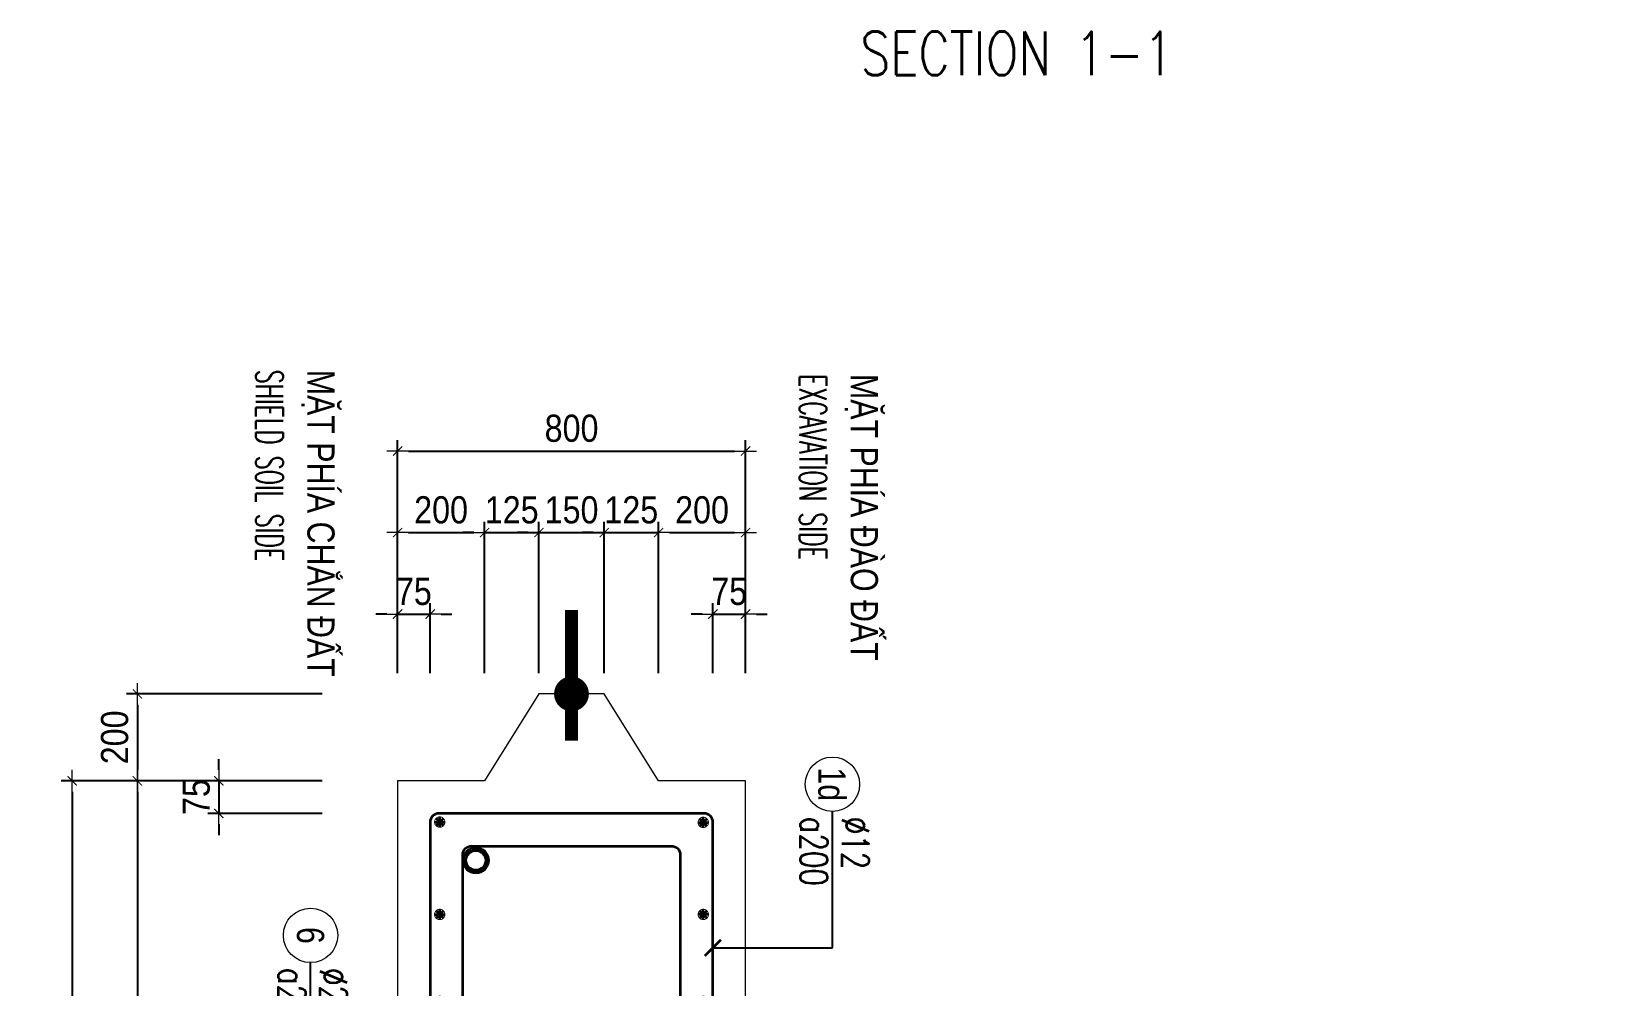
# Model space of a CAD drawing. Header units: millimetres. Extents: x -642477 to 1168880, y -27982 to 330379.
# Drawn here: x 948781 to 959705, y 77833 to 84414 of the extents above; entities that cross this region are included whole.
import ezdxf
from ezdxf.enums import TextEntityAlignment as Align

# ---------------------------------------------------------------- set-up
doc = ezdxf.new("R2010")
doc.units = ezdxf.units.MM
doc.layers.get('0').update_dxf_attribs({"lineweight": 20})
doc.layers.get('Defpoints').update_dxf_attribs({"color": 151, "lineweight": 9})
for name, color, linetype, lineweight in [('NDC_S_DIAPHGRAM WALL', 3, 'Continuous', 20), ('NDC_S_DIM', 1, 'Continuous', 15), ('NDC_S_ENG TITLE', 3, 'Continuous', 20), ('NDC_S_HATCH MATERIAL', 8, 'Continuous', 13), ('NDC_S_LEADER', 1, 'Continuous', 15), ('NDC_S_LEVEL TEXT', 7, 'Continuous', 20), ('NDC_S_REBAR', 4, 'Continuous', 35), ('NDC_S_VN TEXT', 7, 'Continuous', 20)]:
    doc.layers.add(name, color=color, linetype=linetype, lineweight=lineweight)
doc.layers.add('NDC_S_REBAR DES.', color=2, linetype='Continuous')
doc.styles.add('ARIAL', font='arial.ttf', dxfattribs={"width": 0.8})
doc.styles.add('NDC_ARIAL', font='arial.ttf', dxfattribs={"width": 0.85})
doc.styles.add('NDC_DIM', font='', dxfattribs={"width": 0.75})
doc.styles.add('NDC_EN TXT', font='romans.shx', dxfattribs={"width": 0.8})
doc.styles.get('NDC_DIM').set_extended_font_data('Dotum')
doc.dimstyles.new('A1-NDC-1-25 (x3)', dxfattribs={"dimscale": 75, "dimtxt": 2.5, "dimasz": 1, "dimexe": 1, "dimexo": 0, "dimgap": 0.8, "dimtad": 1, "dimdec": 0, "dimlfac": 0.333333, "dimdsep": 46, "dimtxsty": 'NDC_ARIAL', "dimblk": 'DIMMARK', "dimcen": 49999.938995, "dimdle": 1.5, "dimclrd": 1, "dimclre": 1, "dimclrt": 3, "dimadec": 0, "dimazin": 0, "dimtfac": 1, "dimtdec": 0, "dimtix": 1, "dimtmove": 2, "dimatfit": 3, "dimfxl": 1, "dimarcsym": 0})
doc.dimstyles.new('NDC_dim_25', dxfattribs={"dimscale": 25, "dimtxt": 2.2, "dimasz": 1.5, "dimexe": 1.5, "dimexo": 2.5, "dimgap": 1, "dimtad": 1, "dimdec": 0, "dimzin": 0, "dimdsep": 46, "dimtxsty": 'NDC_DIM', "dimblk": 'DIMMARK', "dimcen": 0.09, "dimdle": 1.2, "dimclrd": 1, "dimclre": 1, "dimclrt": 3, "dimadec": 0, "dimazin": 0, "dimtfac": 1, "dimtdec": 0, "dimtix": 1, "dimtofl": 0, "dimtmove": 0, "dimatfit": 3, "dimfxl": 6, "dimfxlon": 1, "dimtolj": 1, "dimtzin": 0, "dimarcsym": 0})

# ---------------------------------------------------------------- blocks, each defined once
blk = doc.blocks.new('DIMMARK')
at = {"layer": 'NDC_S_DIM', "color": 1}
blk.add_line((-1.5, 0), (1, 0), dxfattribs=at)
at = {"layer": 'NDC_S_DIM', "color": 2, "const_width": 0.1}
blk.add_lwpolyline([(-0.424, -0.424), (0.424, 0.424)], dxfattribs=at)
blk = doc.blocks.new('Ong sieu am')
at = {"layer": 'NDC_S_HATCH MATERIAL'}
h = blk.add_hatch(dxfattribs=at)
h.set_pattern_fill('ANSI31', color=256, scale=20)
h.set_pattern_definition([(45, (0, 0), (-1.76776695, 1.76776695), [])])
h.paths.add_polyline_path([(-7119.3, 51158.9, 1), (-7179.3, 51158.9, 1)])
h.paths.add_polyline_path([(-7171.3, 51158.9, -1), (-7127.3, 51158.9, -1)], flags=16)
at = {"layer": 'NDC_S_REBAR DES.'}
for radius in [30, 22]:
    blk.add_circle((-7149.3, 51158.9), radius, dxfattribs=at)
blk = doc.blocks.new('*U367')
blk.add_circle((-2.5, 0), 2.5)
at = {"layer": 'NDC_S_VN TEXT', "color": 3, "style": 'NDC_EN TXT', "width": 0.75}
for tag, p in [('DK1', (0.5, 0.85)), ('KC1', (0.5, -2.97))]:
    blk.add_attdef(tag, p, '', height=2.5, dxfattribs=at)
at = {"layer": 'NDC_S_VN TEXT', "color": 7, "style": 'ARIAL', "width": 0.8}
blk.add_attdef('SH2', text='', height=2.5, dxfattribs=at).set_placement((-2.5, 0), align=Align.MIDDLE)
blk = doc.blocks.new('kata_block_THEP')
at = {"layer": 'NDC_S_REBAR', "color": 0}
for p, q in [((-0.5, 0), (0.5, 0)), ((-0.35, 0.35), (0.35, -0.35)), ((0.35, 0.35), (-0.35, -0.35)), ((0, 0.5), (0, -0.5))]:
    blk.add_line(p, q, dxfattribs=at)
at = {"layer": 'NDC_S_REBAR', "color": 0, "const_width": 0.0833}
blk.add_lwpolyline([(-0.5, 0, 1), (0.5, 0, 1), (-0.5, 0, 1)], format="xyb", dxfattribs=at)
blk = doc.blocks.new('*U1496')
at = {"layer": 'NDC_S_REBAR', "ltscale": 80, "xscale": 72, "yscale": 72, "zscale": 72}
blk.add_blockref('kata_block_THEP', (0, 0), dxfattribs=at)
blk = doc.blocks.new('*U1497')
at = {"layer": 'NDC_S_LEVEL TEXT', "color": 0, "linetype": 'ByBlock', "lineweight": -2, "transparency": 16777216}
for p in [(0, 0), (600, 0), (1200, 0), (1800, 0), (2400, 0), (3000, 0), (3600, 0), (4200, 0), (4800, 0), (5400, 0), (6000, 0), (6600, 0), (7200, 0), (7800, 0), (8400, 0), (9000, 0), (9600, 0)]:
    blk.add_blockref('*U1496', p, dxfattribs=at)
blk = doc.blocks.new('*U1498')
at = {"layer": 'NDC_S_REBAR', "ltscale": 80, "xscale": 72, "yscale": 72, "zscale": 72}
blk.add_blockref('kata_block_THEP', (0, 0), dxfattribs=at)
blk = doc.blocks.new('*U1499')
at = {"layer": 'NDC_S_LEVEL TEXT', "color": 0, "linetype": 'ByBlock', "lineweight": -2, "transparency": 16777216}
for p in [(0, 0), (600, 0), (1200, 0), (1800, 0), (2400, 0), (3000, 0), (3600, 0), (4200, 0), (4800, 0), (5400, 0), (6000, 0), (6600, 0), (7200, 0), (7800, 0), (8400, 0), (9000, 0), (9600, 0)]:
    blk.add_blockref('*U1498', p, dxfattribs=at)
blk = doc.blocks.new('*D1531')
at = {"layer": 'Defpoints', "color": 0, "ltscale": 100, "transparency": 16777216}
for p in [(950785, 79244), (950072, 79019), (950785, 79019)]:
    blk.add_point(p, dxfattribs=at)
at = {"layer": 'NDC_S_DIM', "color": 1, "lineweight": -2, "ltscale": 100, "transparency": 16777216}
for p, q in [((950072, 79319), (950072, 79394)), ((950785, 79244), (949997, 79244)), ((950072, 79244), (950072, 79019)), ((950785, 79019), (949997, 79019)), ((950072, 78944), (950072, 78869))]:
    blk.add_line(p, q, dxfattribs=at)
at = {"layer": 'NDC_S_DIM', "color": 1, "lineweight": -2, "ltscale": 100, "transparency": 16777216, "xscale": 75, "yscale": 75, "zscale": 75}
for p, rotation in [((950072, 79244), 270), ((950072, 79019), 90)]:
    blk.add_blockref('DIMMARK', p, dxfattribs=dict(at, rotation=rotation))
at = {"layer": 'NDC_S_DIM', "color": 3, "ltscale": 100, "transparency": 16777216, "insert": (949917, 79132), "char_height": 187.5, "attachment_point": 5, "rotation": 90, "style": 'NDC_ARIAL'}
blk.add_mtext('75', dxfattribs=at)
blk = doc.blocks.new('*D1533')
at = {"layer": 'Defpoints', "color": 0, "ltscale": 100, "transparency": 16777216}
for p in [(950785, 79844), (949510, 79244), (950785, 79244)]:
    blk.add_point(p, dxfattribs=at)
at = {"layer": 'NDC_S_DIM', "color": 1, "lineweight": -2, "ltscale": 100, "transparency": 16777216}
for p, q in [((950785, 79844), (949435, 79844)), ((949510, 79769), (949510, 79319)), ((950785, 79244), (949435, 79244))]:
    blk.add_line(p, q, dxfattribs=at)
at = {"layer": 'NDC_S_DIM', "color": 1, "lineweight": -2, "ltscale": 100, "transparency": 16777216, "xscale": 75, "yscale": 75, "zscale": 75}
for p, rotation in [((949510, 79844), 90), ((949510, 79244), 270)]:
    blk.add_blockref('DIMMARK', p, dxfattribs=dict(at, rotation=rotation))
at = {"layer": 'NDC_S_DIM', "color": 3, "ltscale": 100, "transparency": 16777216, "insert": (949354, 79544), "char_height": 187.5, "attachment_point": 5, "rotation": 90, "style": 'NDC_ARIAL'}
blk.add_mtext('200', dxfattribs=at)
blk = doc.blocks.new('*D1534')
at = {"layer": 'Defpoints', "color": 0, "ltscale": 100, "transparency": 16777216}
for p in [(950785, 79244), (949510, 68444), (950785, 68444)]:
    blk.add_point(p, dxfattribs=at)
at = {"layer": 'NDC_S_DIM', "color": 1, "lineweight": -2, "ltscale": 100, "transparency": 16777216}
for p, q in [((950785, 79244), (949435, 79244)), ((949510, 79169), (949510, 68519)), ((950785, 68444), (949435, 68444))]:
    blk.add_line(p, q, dxfattribs=at)
at = {"layer": 'NDC_S_DIM', "color": 1, "lineweight": -2, "ltscale": 100, "transparency": 16777216, "xscale": 75, "yscale": 75, "zscale": 75}
for p, rotation in [((949510, 79244), 90), ((949510, 68444), 270)]:
    blk.add_blockref('DIMMARK', p, dxfattribs=dict(at, rotation=rotation))
at = {"layer": 'NDC_S_DIM', "color": 3, "ltscale": 100, "transparency": 16777216, "insert": (949354, 73844), "char_height": 187.5, "attachment_point": 5, "rotation": 90, "style": 'NDC_ARIAL'}
blk.add_mtext('3600', dxfattribs=at)
blk = doc.blocks.new('*D1535')
at = {"layer": 'Defpoints', "color": 0, "ltscale": 100, "transparency": 16777216}
for p in [(950785, 79244), (949060, 68444), (950785, 68444)]:
    blk.add_point(p, dxfattribs=at)
at = {"layer": 'NDC_S_DIM', "color": 1, "lineweight": -2, "ltscale": 100, "transparency": 16777216}
for p, q in [((950785, 79244), (948985, 79244)), ((949060, 79169), (949060, 68519)), ((950785, 68444), (948985, 68444))]:
    blk.add_line(p, q, dxfattribs=at)
at = {"layer": 'NDC_S_DIM', "color": 1, "lineweight": -2, "ltscale": 100, "transparency": 16777216, "xscale": 75, "yscale": 75, "zscale": 75}
for p, rotation in [((949060, 79244), 90), ((949060, 68444), 270)]:
    blk.add_blockref('DIMMARK', p, dxfattribs=dict(at, rotation=rotation))
at = {"layer": 'NDC_S_DIM', "color": 3, "ltscale": 100, "transparency": 16777216, "insert": (948904, 73844), "char_height": 187.5, "attachment_point": 5, "rotation": 90, "style": 'NDC_ARIAL'}
blk.add_mtext('3600', dxfattribs=at)
blk = doc.blocks.new('*D1509')
at = {"layer": 'Defpoints', "color": 0, "ltscale": 100, "transparency": 16777216}
for p in [(951905, 80957), (951305, 79986), (951905, 79986)]:
    blk.add_point(p, dxfattribs=at)
at = {"layer": 'NDC_S_DIM', "color": 1, "lineweight": -2, "ltscale": 100, "transparency": 16777216}
for p, q in [((951305, 79986), (951305, 81032)), ((951380, 80957), (951830, 80957)), ((951905, 79986), (951905, 81032))]:
    blk.add_line(p, q, dxfattribs=at)
at = {"layer": 'NDC_S_DIM', "color": 1, "lineweight": -2, "ltscale": 100, "transparency": 16777216, "xscale": 75, "yscale": 75, "zscale": 75, "rotation": 180}
blk.add_blockref('DIMMARK', (951305, 80957), dxfattribs=at)
at = {"layer": 'NDC_S_DIM', "color": 1, "lineweight": -2, "ltscale": 100, "transparency": 16777216, "xscale": 75, "yscale": 75, "zscale": 75}
blk.add_blockref('DIMMARK', (951905, 80957), dxfattribs=at)
at = {"layer": 'NDC_S_DIM', "color": 3, "ltscale": 100, "transparency": 16777216, "insert": (951605, 81113), "char_height": 187.5, "attachment_point": 5, "style": 'NDC_ARIAL'}
blk.add_mtext('200', dxfattribs=at)
blk = doc.blocks.new('*D1510')
at = {"layer": 'Defpoints', "color": 0, "ltscale": 100, "transparency": 16777216}
for p in [(952280, 80957), (951905, 79986), (952280, 79986)]:
    blk.add_point(p, dxfattribs=at)
at = {"layer": 'NDC_S_DIM', "color": 1, "lineweight": -2, "ltscale": 100, "transparency": 16777216}
for p, q in [((951830, 80957), (951755, 80957)), ((951905, 79986), (951905, 81032)), ((951905, 80957), (952280, 80957)), ((952280, 79986), (952280, 81032)), ((952355, 80957), (952430, 80957))]:
    blk.add_line(p, q, dxfattribs=at)
at = {"layer": 'NDC_S_DIM', "color": 1, "lineweight": -2, "ltscale": 100, "transparency": 16777216, "xscale": 75, "yscale": 75, "zscale": 75}
blk.add_blockref('DIMMARK', (951905, 80957), dxfattribs=at)
at = {"layer": 'NDC_S_DIM', "color": 1, "lineweight": -2, "ltscale": 100, "transparency": 16777216, "xscale": 75, "yscale": 75, "zscale": 75, "rotation": 180}
blk.add_blockref('DIMMARK', (952280, 80957), dxfattribs=at)
at = {"layer": 'NDC_S_DIM', "color": 3, "ltscale": 100, "transparency": 16777216, "insert": (952092, 81113), "char_height": 187.5, "attachment_point": 5, "style": 'NDC_ARIAL'}
blk.add_mtext('125', dxfattribs=at)
blk = doc.blocks.new('*D1511')
at = {"layer": 'Defpoints', "color": 0, "ltscale": 100, "transparency": 16777216}
for p in [(952730, 80957), (952280, 79986), (952730, 79986)]:
    blk.add_point(p, dxfattribs=at)
at = {"layer": 'NDC_S_DIM', "color": 1, "lineweight": -2, "ltscale": 100, "transparency": 16777216}
for p, q in [((952205, 80957), (952130, 80957)), ((952280, 79986), (952280, 81032)), ((952280, 80957), (952730, 80957)), ((952730, 79986), (952730, 81032)), ((952805, 80957), (952880, 80957))]:
    blk.add_line(p, q, dxfattribs=at)
at = {"layer": 'NDC_S_DIM', "color": 1, "lineweight": -2, "ltscale": 100, "transparency": 16777216, "xscale": 75, "yscale": 75, "zscale": 75}
blk.add_blockref('DIMMARK', (952280, 80957), dxfattribs=at)
at = {"layer": 'NDC_S_DIM', "color": 1, "lineweight": -2, "ltscale": 100, "transparency": 16777216, "xscale": 75, "yscale": 75, "zscale": 75, "rotation": 180}
blk.add_blockref('DIMMARK', (952730, 80957), dxfattribs=at)
at = {"layer": 'NDC_S_DIM', "color": 3, "ltscale": 100, "transparency": 16777216, "insert": (952505, 81113), "char_height": 187.5, "attachment_point": 5, "style": 'NDC_ARIAL'}
blk.add_mtext('150', dxfattribs=at)
blk = doc.blocks.new('*D1512')
at = {"layer": 'Defpoints', "color": 0, "ltscale": 100, "transparency": 16777216}
for p in [(953105, 80957), (952730, 79986), (953105, 79986)]:
    blk.add_point(p, dxfattribs=at)
at = {"layer": 'NDC_S_DIM', "color": 1, "lineweight": -2, "ltscale": 100, "transparency": 16777216}
for p, q in [((952655, 80957), (952580, 80957)), ((952730, 79986), (952730, 81032)), ((952730, 80957), (953105, 80957)), ((953105, 79986), (953105, 81032)), ((953180, 80957), (953255, 80957))]:
    blk.add_line(p, q, dxfattribs=at)
at = {"layer": 'NDC_S_DIM', "color": 1, "lineweight": -2, "ltscale": 100, "transparency": 16777216, "xscale": 75, "yscale": 75, "zscale": 75}
blk.add_blockref('DIMMARK', (952730, 80957), dxfattribs=at)
at = {"layer": 'NDC_S_DIM', "color": 1, "lineweight": -2, "ltscale": 100, "transparency": 16777216, "xscale": 75, "yscale": 75, "zscale": 75, "rotation": 180}
blk.add_blockref('DIMMARK', (953105, 80957), dxfattribs=at)
at = {"layer": 'NDC_S_DIM', "color": 3, "ltscale": 100, "transparency": 16777216, "insert": (952917, 81113), "char_height": 187.5, "attachment_point": 5, "style": 'NDC_ARIAL'}
blk.add_mtext('125', dxfattribs=at)
blk = doc.blocks.new('*D1513')
at = {"layer": 'Defpoints', "color": 0, "ltscale": 100, "transparency": 16777216}
for p in [(953705, 80957), (953105, 79986), (953705, 79986)]:
    blk.add_point(p, dxfattribs=at)
at = {"layer": 'NDC_S_DIM', "color": 1, "lineweight": -2, "ltscale": 100, "transparency": 16777216}
for p, q in [((953105, 79986), (953105, 81032)), ((953180, 80957), (953630, 80957)), ((953705, 79986), (953705, 81032))]:
    blk.add_line(p, q, dxfattribs=at)
at = {"layer": 'NDC_S_DIM', "color": 1, "lineweight": -2, "ltscale": 100, "transparency": 16777216, "xscale": 75, "yscale": 75, "zscale": 75, "rotation": 180}
blk.add_blockref('DIMMARK', (953105, 80957), dxfattribs=at)
at = {"layer": 'NDC_S_DIM', "color": 1, "lineweight": -2, "ltscale": 100, "transparency": 16777216, "xscale": 75, "yscale": 75, "zscale": 75}
blk.add_blockref('DIMMARK', (953705, 80957), dxfattribs=at)
at = {"layer": 'NDC_S_DIM', "color": 3, "ltscale": 100, "transparency": 16777216, "insert": (953405, 81113), "char_height": 187.5, "attachment_point": 5, "style": 'NDC_ARIAL'}
blk.add_mtext('200', dxfattribs=at)
blk = doc.blocks.new('*D1514')
at = {"layer": 'Defpoints', "color": 0, "ltscale": 100, "transparency": 16777216}
for p in [(953705, 81520), (951305, 79986), (953705, 79986)]:
    blk.add_point(p, dxfattribs=at)
at = {"layer": 'NDC_S_DIM', "color": 1, "lineweight": -2, "ltscale": 100, "transparency": 16777216}
for p, q in [((951305, 79986), (951305, 81595)), ((951380, 81520), (953630, 81520)), ((953705, 79986), (953705, 81595))]:
    blk.add_line(p, q, dxfattribs=at)
at = {"layer": 'NDC_S_DIM', "color": 1, "lineweight": -2, "ltscale": 100, "transparency": 16777216, "xscale": 75, "yscale": 75, "zscale": 75, "rotation": 180}
blk.add_blockref('DIMMARK', (951305, 81520), dxfattribs=at)
at = {"layer": 'NDC_S_DIM', "color": 1, "lineweight": -2, "ltscale": 100, "transparency": 16777216, "xscale": 75, "yscale": 75, "zscale": 75}
blk.add_blockref('DIMMARK', (953705, 81520), dxfattribs=at)
at = {"layer": 'NDC_S_DIM', "color": 3, "ltscale": 100, "transparency": 16777216, "insert": (952505, 81676), "char_height": 187.5, "attachment_point": 5, "style": 'NDC_ARIAL'}
blk.add_mtext('800', dxfattribs=at)
blk = doc.blocks.new('*D1515')
at = {"layer": 'Defpoints', "color": 0, "ltscale": 100, "transparency": 16777216}
for p in [(951530, 80395), (951305, 79986), (951530, 79986)]:
    blk.add_point(p, dxfattribs=at)
at = {"layer": 'NDC_S_DIM', "color": 1, "lineweight": -2, "ltscale": 100, "transparency": 16777216}
for p, q in [((951305, 79986), (951305, 80470)), ((951530, 79986), (951530, 80470)), ((951230, 80395), (951155, 80395)), ((951305, 80395), (951530, 80395)), ((951605, 80395), (951680, 80395))]:
    blk.add_line(p, q, dxfattribs=at)
at = {"layer": 'NDC_S_DIM', "color": 1, "lineweight": -2, "ltscale": 100, "transparency": 16777216, "xscale": 75, "yscale": 75, "zscale": 75}
blk.add_blockref('DIMMARK', (951305, 80395), dxfattribs=at)
at = {"layer": 'NDC_S_DIM', "color": 1, "lineweight": -2, "ltscale": 100, "transparency": 16777216, "xscale": 75, "yscale": 75, "zscale": 75, "rotation": 180}
blk.add_blockref('DIMMARK', (951530, 80395), dxfattribs=at)
at = {"layer": 'NDC_S_DIM', "color": 3, "ltscale": 100, "transparency": 16777216, "insert": (951417, 80550), "char_height": 187.5, "attachment_point": 5, "style": 'NDC_ARIAL'}
blk.add_mtext('75', dxfattribs=at)
blk = doc.blocks.new('*D1516')
at = {"layer": 'Defpoints', "color": 0, "ltscale": 100, "transparency": 16777216}
for p in [(953705, 80395), (953480, 79986), (953705, 79986)]:
    blk.add_point(p, dxfattribs=at)
at = {"layer": 'NDC_S_DIM', "color": 1, "lineweight": -2, "ltscale": 100, "transparency": 16777216}
for p, q in [((953480, 79986), (953480, 80470)), ((953705, 79986), (953705, 80470)), ((953405, 80395), (953330, 80395)), ((953480, 80395), (953705, 80395)), ((953780, 80395), (953855, 80395))]:
    blk.add_line(p, q, dxfattribs=at)
at = {"layer": 'NDC_S_DIM', "color": 1, "lineweight": -2, "ltscale": 100, "transparency": 16777216, "xscale": 75, "yscale": 75, "zscale": 75}
blk.add_blockref('DIMMARK', (953480, 80395), dxfattribs=at)
at = {"layer": 'NDC_S_DIM', "color": 1, "lineweight": -2, "ltscale": 100, "transparency": 16777216, "xscale": 75, "yscale": 75, "zscale": 75, "rotation": 180}
blk.add_blockref('DIMMARK', (953705, 80395), dxfattribs=at)
at = {"layer": 'NDC_S_DIM', "color": 3, "ltscale": 100, "transparency": 16777216, "insert": (953592, 80550), "char_height": 187.5, "attachment_point": 5, "style": 'NDC_ARIAL'}
blk.add_mtext('75', dxfattribs=at)
blk = doc.blocks.new('*D1530')
at = {"layer": 'Defpoints', "color": 0, "ltscale": 100, "transparency": 16777216}
for p in [(953705, 79244), (954061, 71050), (953705, 70844), (953705, 70844), (959705, 70844)]:
    blk.add_point(p, dxfattribs=at)
at = {"layer": 'NDC_S_DIM', "color": 1, "lineweight": -2, "ltscale": 100, "transparency": 16777216}
blk.add_arc((953705, 70844), 412, 10.4395, 79.5605, dxfattribs=at)
at = {"layer": 'NDC_S_DIM', "color": 1, "lineweight": -2, "ltscale": 100, "transparency": 16777216, "xscale": 75, "yscale": 75, "zscale": 75}
for p, rotation in [((953705, 71256), 174.7802612285094), ((954117, 70844), 275.219738481987)]:
    blk.add_blockref('DIMMARK', p, dxfattribs=dict(at, rotation=rotation))
at = {"layer": 'NDC_S_DIM', "color": 3, "ltscale": 100, "transparency": 16777216, "insert": (954106, 71246), "char_height": 187.5, "attachment_point": 5, "rotation": 315, "style": 'NDC_ARIAL'}
blk.add_mtext('90°', dxfattribs=at)

msp = doc.modelspace()

# ---------------------------------------------------------------- linework, layer by layer
at = {"layer": 'NDC_S_DIAPHGRAM WALL', "ltscale": 50, "const_width": 90}
msp.add_lwpolyline([(952504.5, 79522), (952504.5, 80422)], dxfattribs=at)
at = {"layer": 'NDC_S_DIAPHGRAM WALL', "ltscale": 50, "const_width": 120}
msp.add_lwpolyline([(952504.5, 79784.1, -1), (952504.5, 79904.1, -1)], format="xyb", close=True, dxfattribs=at)
at = {"layer": 'NDC_S_DIAPHGRAM WALL', "ltscale": 0.01}
msp.add_lwpolyline([(953704.5, 79244.1), (953104.5, 79244.1), (952729.5, 79844.1), (952279.5, 79844.1), (951904.5, 79244.1), (951304.5, 79244.1)], dxfattribs=at)
msp.add_lwpolyline([(951304.5, 79244.1), (951304.5, 68444.1), (959704.5, 68444.1), (959704.5, 69044.1), (959104.5, 69419.1), (959104.5, 69869.1), (959704.5, 70244.1), (959704.5, 70844.1), (953704.5, 70844.1), (953704.5, 79244.1), (953104.5, 79244.1), (952729.5, 79844.1), (952279.5, 79844.1), (951904.5, 79244.1)], close=True, dxfattribs=at)
at = {"layer": 'NDC_S_REBAR'}
for points in [[(953479.5, 78959.1, 0.4142136), (953419.5, 79019.1), (951589.5, 79019.1, 0.4142136), (951529.5, 78959.1), (951529.5, 78959.1), (951529.5, 68729.1, 0.4142136), (951589.5, 68669.1), (953419.5, 68669.1, 0.4142136), (953479.5, 68729.1)], [(953254.5, 78734.1), (953254.5, 68954.1, -0.4142136), (953194.5, 68894.1), (951814.5, 68894.1, -0.4142136), (951754.5, 68954.1), (951754.5, 78734.1, -0.4142136), (951814.5, 78794.1), (953194.5, 78794.1, -0.4142136)]]:
    msp.add_lwpolyline(points, format="xyb", close=True, dxfattribs=at)

# ---------------------------------------------------------------- block references
at = {"layer": 'NDC_S_DIM', "ltscale": 80, "xscale": 75, "yscale": 75, "zscale": 75, "rotation": 270}
for p, values in [((954304.5, 79032.7), {'SH2': '1d', 'DK1': '%%c12', 'KC1': 'a200'}), ((950704.5, 77989.8), {'SH2': '6', 'DK1': '%%c20', 'KC1': 'a2000'})]:
    msp.add_blockref('*U367', p, dxfattribs=at).add_auto_attribs(values)
at = {"layer": 'NDC_S_LEADER', "xscale": 3, "yscale": 3, "zscale": 3, "rotation": 270}
msp.add_blockref('Ong sieu am', (798367.9, 57247.3), dxfattribs=at)
at = {"layer": 'NDC_S_LEVEL TEXT', "rotation": 90.00000000000001}
msp.add_blockref('*U1497', (951595.5, 68721.9), dxfattribs=at)
at = {"layer": 'NDC_S_LEVEL TEXT', "extrusion": (0, 0, -1), "zscale": -1, "rotation": 90.00000000000001}
msp.add_blockref('*U1499', (-953413.5, 68721.9), dxfattribs=at)
at = {"layer": 'NDC_S_REBAR', "ltscale": 80, "xscale": -72.00000000000001, "yscale": 72.00000000000001, "zscale": 72.00000000000001, "rotation": 180}
for p in [(951595.5, 78959.6), (953413.5, 78957.4)]:
    msp.add_blockref('kata_block_THEP', p, dxfattribs=at)

# ---------------------------------------------------------------- texts
at = {"layer": 'NDC_S_ENG TITLE', "style": 'NDC_EN TXT', "width": 0.8}
msp.add_text('SECTION 1-1', height=300, dxfattribs=at).set_placement((955576.7, 84264), align=Align.MIDDLE)
at = {"layer": 'NDC_S_ENG TITLE', "style": 'NDC_EN TXT', "width": 0.6}
for s, p in [('SHIELD SOIL SIDE', (950421.6, 82080.7)), ('EXCAVATION SIDE', (954170.1, 82051.6))]:
    msp.add_text(s, height=187.5, rotation=270, dxfattribs=at).set_placement(p, align=Align.MIDDLE_LEFT)
at = {"layer": 'NDC_S_LEVEL TEXT', "style": 'NDC_ARIAL', "width": 0.8}
for s, p in [('MẶT PHÍA CHẮN ĐẤT', (950776.3, 82080.7)), ('MẶT PHÍA ĐÀO ĐẤT', (954524.8, 82051.6))]:
    msp.add_text(s, height=187.5, rotation=270, dxfattribs=at).set_placement(p, align=Align.MIDDLE_LEFT)

# ---------------------------------------------------------------- dimensions: what is measured, and where the dimension line sits
at = {"layer": 'NDC_S_DIM', "ltscale": 100}
for base, p1, p2, picture, middle in [((953704.5, 81520), (951304.5, 79986), (953704.5, 79986), '*D1514', (952504.5, 81675.7)), ((951904.5, 80957.5), (951304.5, 79986), (951904.5, 79986), '*D1509', (951604.5, 81113.2)), ((952279.5, 80957.5), (951904.5, 79986), (952279.5, 79986), '*D1510', (952092, 81113.2)), ((952729.5, 80957.5), (952279.5, 79986), (952729.5, 79986), '*D1511', (952504.5, 81113.2)), ((953104.5, 80957.5), (952729.5, 79986), (953104.5, 79986), '*D1512', (952917, 81113.2)), ((953704.5, 80957.5), (953104.5, 79986), (953704.5, 79986), '*D1513', (953404.5, 81113.2)), ((951529.5, 80395), (951304.5, 79986), (951529.5, 79986), '*D1515', (951417, 80550.3)), ((953704.5, 80395), (953479.5, 79986), (953704.5, 79986), '*D1516', (953592, 80550.3))]:
    dim = msp.add_linear_dim(base=base, p1=p1, p2=p2, dimstyle='A1-NDC-1-25 (x3)', dxfattribs=at)
    dim.commit()
    dim.dimension.update_dxf_attribs({"geometry": picture, "text_midpoint": middle})
for base, p1, p2, picture, middle in [((949509.8, 79244.1), (950784.5, 79844.1), (950784.5, 79244.1), '*D1533', (949354.1, 79544.1)), ((949059.8, 68444.1), (950784.5, 79244.1), (950784.5, 68444.1), '*D1535', (948904, 73844.1)), ((949509.8, 68444.1), (950784.5, 79244.1), (950784.5, 68444.1), '*D1534', (949354, 73844.1)), ((950072.3, 79019.1), (950784.5, 79244.1), (950784.5, 79019.1), '*D1531', (949917, 79131.6))]:
    dim = msp.add_linear_dim(base=base, p1=p1, p2=p2, angle=270, dimstyle='A1-NDC-1-25 (x3)', dxfattribs=at)
    dim.commit()
    dim.dimension.update_dxf_attribs({"geometry": picture, "text_midpoint": middle})
dim = msp.add_angular_dim_2l(base=(954061.5, 71050.2), line1=((959704.5, 70844.1), (953704.5, 70844.1)), line2=((953704.5, 70844.1), (953704.5, 79244.1)), dimstyle='A1-NDC-1-25 (x3)', dxfattribs=at)
dim.commit()
dim.dimension.update_dxf_attribs({"geometry": '*D1530', "text_midpoint": (954106.1, 71245.7)})

# ---------------------------------------------------------------- leaders
at = {"layer": 'NDC_S_LEADER'}
for points in [[(953479.5, 78091.4), (954304.5, 78091.4), (954304.5, 79032.7)], [(951754.5, 76984), (950704.5, 76984), (950704.5, 77989.8)]]:
    msp.add_leader(points, dimstyle='NDC_dim_25', override={"dimasz": 4.5, "dimldrblk": 'ArchTick'}, dxfattribs=at)

doc.saveas('drawing.dxf')
